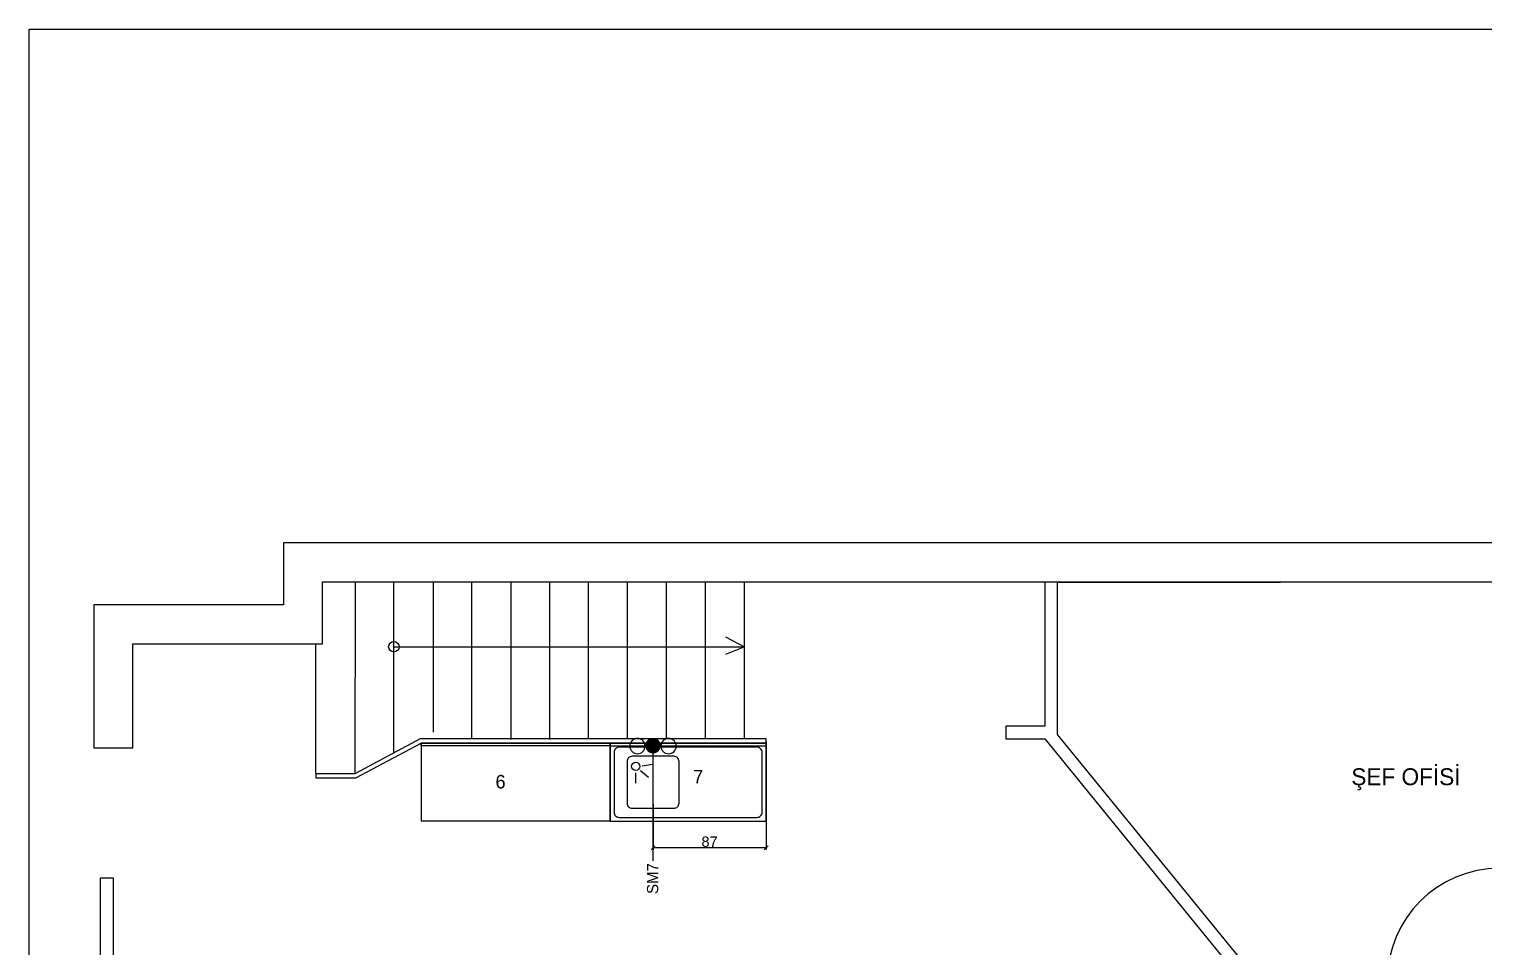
# Model space of a CAD drawing. Header units: millimetres. Extents: x 13502 to 23536, y 11874 to 14203.
# Drawn here: x 20663 to 21783, y 13382 to 14088 of the extents above; entities that cross this region are included whole.
import ezdxf

# ---------------------------------------------------------------- set-up
doc = ezdxf.new("R2010")
doc.units = ezdxf.units.MM
doc.linetypes.add('DASHDOT', pattern=[25.4, 12.7, -6.35, 0, -6.35])
for name, color, linetype in [('S2000-002 Çizgi', 7, 'Continuous'), ('S2000-019 Su Tes İşaretler', 5, 'Continuous'), ('SIH', 4, 'Continuous'), ('SU', 152, 'Continuous'), ('wall', 4, 'Continuous')]:
    doc.layers.add(name, color=color, linetype=linetype)
doc.styles.get("Standard").update_dxf_attribs({"font": 'arial.ttf'})
doc.styles.add('TAKSİM', font='GOTHIC.TTF', dxfattribs={"height": 20})
doc.dimstyles.new('OLCU50', dxfattribs={"dimtxt": 8, "dimasz": 3, "dimexe": 1.25, "dimexo": 0.625, "dimtad": 1, "dimdec": 0, "dimtxsty": 'Standard', "dimblk": 'OBLIQUE', "dimcen": 2.5, "dimclrd": 256, "dimclre": 251, "dimclrt": 25, "dimadec": 0, "dimazin": 0, "dimtfac": 1, "dimtdec": 0, "dimtmove": 0, "dimatfit": 3, "dimldrblk": 'OBLIQUE', "dimfxl": 1, "dimarcsym": 0})

# ---------------------------------------------------------------- blocks, each defined once
blk = doc.blocks.new('ertye')
at = {"color": 7}
for points in [[(5346.8, 6525.2), (5429.2, 6477.7), (5381.6, 6395.3)], [(5347.8, 6526.9), (5431.8, 6478.4), (5383.3, 6394.3)]]:
    blk.add_lwpolyline(points, dxfattribs=at)
blk.add_arc((5431.8, 6478.4), 97.1, 150, 240, dxfattribs=at)
blk = doc.blocks.new('A$C7E863A30')
at = {"layer": 'S2000-002 Çizgi'}
for p, q in [((19.5, 37.3), (19.5, 29.4)), ((23.4, 39), (29.5, 33.9)), ((24.7, 42.8), (32.5, 43.9))]:
    blk.add_line(p, q, dxfattribs=at)
for points in [[(0, 58), (120, 58), (120, 60), (0, 60)], [(0, 0), (120, 0), (120, 60), (0, 60)]]:
    blk.add_lwpolyline(points, close=True, dxfattribs=at)
for points in [[(7, 3), (113, 3, 0.414214), (117, 7), (117, 53, 0.414214), (113, 57), (7, 57, 0.414214), (3, 53), (3, 7, 0.414214)], [(17, 10), (49, 10, 0.414214), (53, 14), (53, 46, 0.414214), (49, 50), (17, 50, 0.414214), (13, 46), (13, 14, 0.414214)]]:
    blk.add_lwpolyline(points, format="xyb", close=True, dxfattribs=at)
blk.add_circle((19.7, 42.3), 3.19, dxfattribs=at)
blk = doc.blocks.new('A$C7E7D3E18')
at = {"layer": 'SIH', "linetype": 'Continuous', "const_width": 6}
blk.add_lwpolyline([(3, 6, 1), (9, 6, 1)], format="xyb", close=True, dxfattribs=at)
blk = doc.blocks.new('A$C6E87713E')
at = {"layer": 'S2000-019 Su Tes İşaretler'}
for centre in [(5.9, 6.3), (29.9, 6.3)]:
    blk.add_circle(centre, 5.89, dxfattribs=at)
blk.add_blockref('A$C7E7D3E18', (11.9, 0))
blk = doc.blocks.new('_Oblique')
at = {"color": 0, "linetype": 'ByBlock', "lineweight": -2}
blk.add_line((-0.5, -0.5), (0.5, 0.5), dxfattribs=at)
blk = doc.blocks.new('*D39')
at = {"color": 251, "lineweight": -2, "transparency": 16777216}
for p, q in [((21230.5, 13540), (21230.5, 13457.2)), ((21143.5, 13492.2), (21143.5, 13457.2))]:
    blk.add_line(p, q, dxfattribs=at)
at = {"lineweight": -2, "transparency": 16777216}
blk.add_line((21230.5, 13458.5), (21143.5, 13458.5), dxfattribs=at)
at = {"layer": 'Defpoints', "color": 0, "transparency": 16777216}
for p in [(21230.5, 13540.7), (21143.5, 13492.8), (21143.5, 13458.5)]:
    blk.add_point(p, dxfattribs=at)
at = {"lineweight": -2, "transparency": 16777216, "xscale": 3, "yscale": 3, "zscale": 3, "rotation": 180}
blk.add_blockref('_Oblique', (21143.5, 13458.5), dxfattribs=at)
at = {"lineweight": -2, "transparency": 16777216, "xscale": 3, "yscale": 3, "zscale": 3}
blk.add_blockref('_Oblique', (21230.5, 13458.5), dxfattribs=at)
at = {"color": 25, "transparency": 16777216, "insert": (21187, 13463.2), "char_height": 8, "attachment_point": 5}
blk.add_mtext('87', dxfattribs=at)

msp = doc.modelspace()

# ---------------------------------------------------------------- linework, layer by layer
for p, q in [((20914.2, 13663.2), (20914, 13515.9)), ((20944.1, 13531.5), (20944.1, 13663.2)), ((20974.2, 13663.2), (20974.2, 13547.4)), ((21004.1, 13542.4), (21004.1, 13663.2)), ((21034.2, 13663.2), (21034.2, 13541.9)), ((21064, 13541.9), (21064, 13663.2)), ((21093.7, 13663.2), (21093.7, 13542.4)), ((21123.8, 13542.4), (21123.8, 13663.2)), ((21153.7, 13663.2), (21153.7, 13542.4)), ((21183.8, 13542.2), (21183.8, 13663.2)), ((21213.6, 13663.2), (21213.6, 13542.4)), ((20884.1, 13515.9), (20884.1, 13615.5)), ((21213.6, 13613.2), (21199.5, 13620.6)), ((20944.1, 13613.2), (21213.6, 13613.2)), ((21199.5, 13607.4), (21213.6, 13613.2)), ((20964.4, 13542.4), (20914.1, 13515.4)), ((21230.5, 13542.4), (20964.4, 13542.4)), ((20974.6, 13539), (21200.4, 13539)), ((21230.5, 13538.9), (21230.5, 13542.4)), ((20914.1, 13515.4), (20884.1, 13515.4)), ((20884.1, 13515.4), (20884.1, 13512.4)), ((20884.1, 13512.4), (20914.9, 13512.4))]:
    msp.add_line(p, q)
for points in [[(23423.3, 12013.3), (20663.3, 12013.3), (20663.3, 14088.3), (23423.3, 14088.3)], [(20713.2, 13645.4), (20713.2, 13535.4), (20743.1, 13535.4), (20743.1, 13615.5), (20889.2, 13615.5), (20889.2, 13663.2), (22650.6, 13663.2), (22650.6, 13362.1), (22670.7, 13362.1), (22670.7, 13693.1), (20859.1, 13693.1), (20859.1, 13645.4)], [(21110.5, 13479.4), (21110.5, 13538.9), (20965, 13538.9), (20965, 13479.4)], [(21110.5, 13536.9), (20965, 13536.9), (20965, 13538.9), (21110.5, 13538.9)], [(20718.1, 13212.1), (20728.2, 13212.1), (20728.2, 13435.3), (20718.1, 13435.3)]]:
    msp.add_lwpolyline(points, close=True)
for points in [[(21445.1, 13662.9), (21445.1, 13552.2), (21415, 13552.2), (21415, 13542.4), (21445.1, 13542.4), (21599.9, 13352), (21708.6, 13352), (21708.6, 13362), (21604.7, 13362), (21454.9, 13545.8), (21454.9, 13662.9), (21626.4, 13662.9)], [(20884.1, 13512.4), (20914.9, 13512.4), (20965, 13538.9), (21230.5, 13538.9)]]:
    msp.add_lwpolyline(points)
msp.add_circle((20944.1, 13613.2), 4.04)
at = {"layer": 'SU'}
msp.add_line((21143.5, 13448.4), (21143.5, 13537.1), dxfattribs=at)

# ---------------------------------------------------------------- block references
at = {"xscale": 0.8888888888888887, "yscale": 0.8888888888888887, "zscale": 0.8888888888888887, "rotation": 300.0001289726322}
msp.add_blockref('ertye', (14393.7, 14658.5), dxfattribs=at)
at = {"layer": 'S2000-002 Çizgi'}
msp.add_blockref('A$C7E863A30', (21110.5, 13478.9), dxfattribs=at)
at = {"layer": 'wall', "color": 0, "linetype": 'DASHDOT', "xscale": -1, "rotation": 180}
msp.add_blockref('A$C6E87713E', (21125.6, 13543.1), dxfattribs=at)

# ---------------------------------------------------------------- texts
at = {"style": 'TAKSİM'}
for s, height, p in [('6', 10.4, (21022.3, 13504.2)), ('7', 10.4, (21174.4, 13508)), ('ŞEF OFİSİ', 13, (21680.9, 13506.7))]:
    msp.add_text(s, height=height, dxfattribs=at).set_placement(p)
at = {"layer": 'SU', "style": 'TAKSİM'}
msp.add_text('SM7', height=8.64, rotation=90, dxfattribs=at).set_placement((21147.5, 13423))

# ---------------------------------------------------------------- dimensions: what is measured, and where the dimension line sits
dim = msp.add_linear_dim(base=(21143.5, 13458.5), p1=(21230.5, 13540.7), p2=(21143.5, 13492.8), dimstyle='OLCU50')
dim.commit()
dim.dimension.update_dxf_attribs({"geometry": '*D39', "text_midpoint": (21187, 13463.2)})

doc.saveas('drawing.dxf')
